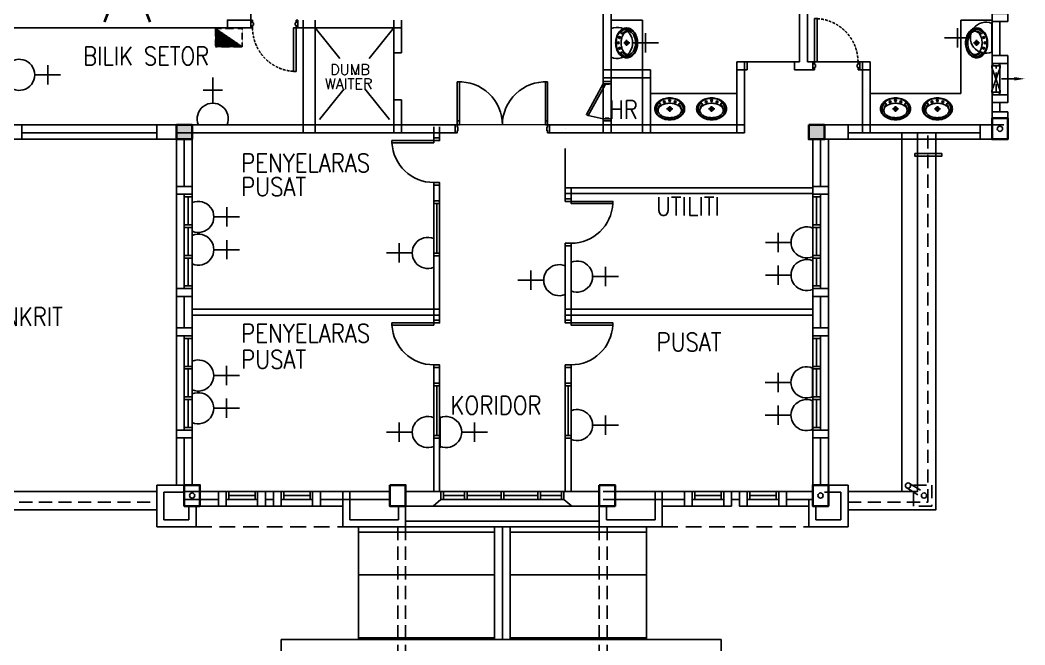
# Model space of a CAD drawing. Header units: inches. Extents: x -85907952 to 802144, y 988801 to 3125513.
# Drawn here: x 553798 to 572985, y 1018122 to 1030047 of the extents above; entities that cross this region are included whole.
import ezdxf
from ezdxf.enums import TextEntityAlignment as Align

# ---------------------------------------------------------------- set-up
doc = ezdxf.new("R2010")
doc.units = ezdxf.units.IN
doc.header["$MEASUREMENT"] = 0
for name, pattern in [('CENTER2', [1.125, 0.75, -0.125, 0.125, -0.125]), ('DASHDOT', [1, 0.5, -0.25, 0, -0.25]), ('DASHED', [0.75, 0.5, -0.25]), ('HIDDEN', [0.375, 0.25, -0.125])]:
    doc.linetypes.add(name, pattern=pattern)
for name, color, linetype, lineweight in [('COLUMN', 8, 'Continuous', 30), ('CORRIDOR', 8, 'Continuous', 20), ('t3', 8, 'Continuous', 25)]:
    doc.layers.add(name, color=color, linetype=linetype, lineweight=lineweight)
for name, color, linetype in [('DOOR', 2, 'Continuous'), ('DOWNPIPE', 8, 'Continuous'), ('DR', 9, 'Continuous'), ('E-LIGHT', 4, 'Continuous'), ('ELECT', 6, 'Continuous'), ('GRID', 8, 'CENTER2'), ('LIGHT', 4, 'Continuous'), ('LW', 2, 'Continuous'), ('LWALL', 8, 'Continuous'), ('MIRROR', 8, 'Continuous'), ('ORIGIN', 8, 'Continuous'), ('partition', 8, 'Continuous'), ('ROOF', 2, 'Continuous'), ('SAN', 8, 'Continuous'), ('stair', 8, 'Continuous'), ('TB', 8, 'Continuous'), ('ventilation', 4, 'Continuous'), ('WALL', 1, 'Continuous'), ('WIN', 9, 'Continuous')]:
    doc.layers.add(name, color=color, linetype=linetype)
doc.layers.get('E-LIGHT').off()
doc.styles.add('LAILA', font='romans.shx', dxfattribs={"width": 0.85})
doc.styles.add('VERDANA1000', font='romand.shx', dxfattribs={"height": 1000})

# ---------------------------------------------------------------- blocks, each defined once
blk = doc.blocks.new('AW30')
at = {"layer": 'WALL'}
for points in [[(-2473393, -914141), (-2473243, -914141), (-2473243, -913866), (-2473393, -913866)], [(-2472643, -914141), (-2472493, -914141), (-2472493, -913866), (-2472643, -913866)]]:
    blk.add_lwpolyline(points, close=True, dxfattribs=at)
at = {"layer": 'WIN', "color": 1}
for p, q in [((-2473243, -913866), (-2472643, -913866)), ((-2473218, -914016), (-2472643, -914016)), ((-2473193, -913941), (-2472693, -913941))]:
    blk.add_line(p, q, dxfattribs=at)
at = {"layer": 'WIN', "color": 2}
blk.add_line((-2473243, -914141), (-2472643, -914141), dxfattribs=at)
at = {"layer": 'WIN', "color": 1}
for points in [[(-2473243, -914016), (-2473193, -914016), (-2473193, -913866), (-2473243, -913866)], [(-2472693, -914016), (-2472643, -914016), (-2472643, -913866), (-2472693, -913866)]]:
    blk.add_lwpolyline(points, close=True, dxfattribs=at)
blk = doc.blocks.new('ZPO')
at = {"layer": 'ORIGIN'}
for p, q in [((-20, 20), (-20, -20)), ((-20, 20), (20, -20)), ((-20, -20), (20, 20)), ((20, -20), (20, 20))]:
    blk.add_line(p, q, dxfattribs=at)
blk = doc.blocks.new('Dp900')
at = {"layer": 'DOOR', "color": 4}
for p, q in [((35, 150), (0, 150)), ((0, 0), (35, 0)), ((35, 150), (35, 100)), ((50, 100), (35, 100)), ((50, 50), (35, 50)), ((35, 50), (35, 0)), ((50, 100), (50, 50)), ((850, 100), (850, 50)), ((865, 100), (850, 100)), ((865, 50), (850, 50)), ((900, 150), (865, 150)), ((865, 150), (865, 100)), ((865, 50), (865, 0)), ((865, 0), (900, 0))]:
    blk.add_line(p, q, dxfattribs=at)
at = {"layer": 'DOOR', "color": 1}
for p, q in [((0, 150), (0, 0)), ((0, 150), (0, 0)), ((900, 150), (900, 0)), ((900, 150), (900, 0))]:
    blk.add_line(p, q, dxfattribs=at)
at = {"layer": 'DOOR'}
blk.add_lwpolyline([(35, 150), (35, 980), (85, 980), (85, 150)], close=True, dxfattribs=at)
at = {"layer": 'DOOR', "color": 9, "linetype": 'DASHED', "ltscale": 100}
blk.add_arc((35, 150), 830, 360, 86.5464, dxfattribs=at)
blk = doc.blocks.new('W22')
at = {"layer": 'LW', "color": 2}
blk.add_line((-2456199, -908621), (-2456199, -908021), dxfattribs=at)
at = {"layer": 'WALL'}
for points in [[(-2456499, -908021), (-2456499, -907871), (-2456199, -907871), (-2456199, -908021)], [(-2456499, -908771), (-2456499, -908621), (-2456199, -908621), (-2456199, -908771)]]:
    blk.add_lwpolyline(points, close=True, dxfattribs=at)
at = {"layer": 'WIN', "linetype": 'HIDDEN', "ltscale": 600}
blk.add_line((-2456424, -908571), (-2456424, -908071), dxfattribs=at)
at = {"layer": 'WIN'}
blk.add_line((-2456499, -908571), (-2456349, -908571), dxfattribs=at)
blk.add_lwpolyline([(-2456349, -908021), (-2456349, -908621), (-2456499, -908621), (-2456499, -908021)], dxfattribs=at)
blk.add_lwpolyline([(-2456349, -908071), (-2456349, -908021), (-2456499, -908021), (-2456499, -908071)], close=True, dxfattribs=at)
blk = doc.blocks.new('dr16')
at = {"layer": 'DOOR', "color": 1}
blk.add_line((-2409712, -909071), (-2409602, -909071), dxfattribs=at)
for points in [[(-2409712, -909071), (-2409602, -909071), (-2409602, -909021), (-2409712, -909021)], [(-2410511, -909831), (-2409712, -909831), (-2409712, -909871), (-2410511, -909871)], [(-2409712, -909921), (-2409602, -909921), (-2409602, -909871), (-2409712, -909871)]]:
    blk.add_lwpolyline(points, close=True, dxfattribs=at)
at = {"layer": 'DOOR', "color": 9}
blk.add_arc((-2409712, -909871), 800, 90, 177.134, dxfattribs=at)
blk = doc.blocks.new('A$C64615766')
at = {"layer": 'CORRIDOR', "color": 2}
blk.add_line((1722, 823), (78, 823), dxfattribs=at)
at = {"layer": 'DR', "color": 3}
for p, q in [((0, 823), (0, 973)), ((1800, 823), (1800, 973))]:
    blk.add_line(p, q, dxfattribs=at)
at = {"layer": 'DR'}
for p, q in [((37, 823), (78, 823)), ((37, 1), (37, 823)), ((78, 0), (78, 823)), ((1762, 823), (1722, 823)), ((1722, 0), (1722, 823)), ((1762, 1), (1762, 823)), ((37, 748), (78, 748)), ((1762, 748), (1722, 748))]:
    blk.add_line(p, q, dxfattribs=at)
for points in [[(0, 973), (37, 973), (37, 933), (50, 933), (50, 863), (37, 863), (37, 823), (0, 823)], [(1800, 973), (1762, 973), (1762, 933), (1750, 933), (1750, 863), (1762, 863), (1762, 823), (1800, 823)]]:
    blk.add_lwpolyline(points, dxfattribs=at)
at = {"layer": 'DR', "color": 8}
for centre, start, end in [((78, 823), 267.2126, 0.0001), ((1722, 823), 179.9999, 272.7874)]:
    blk.add_arc(centre, 822, start, end, dxfattribs=at)
blk = doc.blocks.new('Ef')
at = {"layer": 'LIGHT', "color": 7}
blk.add_line((4, 348), (4, 102), dxfattribs=at)
at = {"layer": 'LIGHT'}
for p, q in [((-291, -23), (-291, 17)), ((-214, -80), (231, 74)), ((-214, 74), (231, -80)), ((309, 17), (309, -23))]:
    blk.add_line(p, q, dxfattribs=at)
for centre, start, end in [((-231, 17), 72.6318, 180), ((249, 17), 0, 107.3682), ((-231, -23), 180, 287.3682), ((249, -23), 252.6318, 0)]:
    blk.add_arc(centre, 60, start, end, dxfattribs=at)
at = {"layer": 'LIGHT', "color": 7}
blk.add_solid([(-30, 348), (37, 348), (4, 548)], dxfattribs=at)
blk = doc.blocks.new('13A SSO 300mm')
at = {"layer": 'ELECT', "color": 6}
for p, q in [((0, 414), (0, 904)), ((-184, 659), (184, 659)), ((-297, 0), (297, 0))]:
    blk.add_line(p, q, dxfattribs=at)
blk.add_arc((0, 116), 297, 336.9763, 203.0237, dxfattribs=at)

msp = doc.modelspace()

# ---------------------------------------------------------------- hatches: boundary and pattern name
at = {"layer": 'COLUMN'}
for points in [[(556783, 1028047), (557083, 1028047), (557083, 1027772), (556783, 1027772)], [(568858, 1028047), (569158, 1028047), (569158, 1027772), (568858, 1027772)]]:
    msp.add_hatch(color=256, dxfattribs=at).paths.add_polyline_path(points)
at = {"layer": 'ELECT', "linetype": 'HIDDEN'}
h = msp.add_hatch(dxfattribs=at)
h.set_pattern_fill('ANSI31', color=1)
h.set_pattern_definition([(45, (543322.18959, 988577.32019), (-0.08838834765, 0.08838834765), [])])
h.paths.add_polyline_path([(557528, 1029887), (557528, 1029539), (558038, 1029539)])

# ---------------------------------------------------------------- linework, layer by layer
at = {"layer": 'COLUMN'}
for points in [[(556783, 1028047), (557083, 1028047), (557083, 1027772), (556783, 1027772)], [(568858, 1028047), (569158, 1028047), (569158, 1027772), (568858, 1027772)], [(572658, 1028172), (572358, 1028172), (572358, 1027772), (572658, 1027772)], [(556933, 1021172), (557233, 1021172), (557233, 1020772), (556933, 1020772)], [(560858, 1021172), (561158, 1021172), (561158, 1020772), (560858, 1020772)], [(564858, 1021172), (565158, 1021172), (565158, 1020772), (564858, 1020772)], [(569233, 1021172), (568933, 1021172), (568933, 1020772), (569233, 1020772)]]:
    msp.add_lwpolyline(points, close=True, dxfattribs=at)
at = {"layer": 'DOWNPIPE', "linetype": 'HIDDEN', "ltscale": 1000}
for p, q in [((570727, 1021120), (571032, 1020929)), ((570780, 1021204), (571085, 1021014))]:
    msp.add_line(p, q, dxfattribs=at)
at = {"layer": 'DOWNPIPE'}
msp.add_lwpolyline([(570884, 1027499), (571397, 1027499), (571397, 1027449), (570884, 1027449)], close=True, dxfattribs=at)
for centre in [(572508, 1027972), (570753, 1021162), (557083, 1020972), (569083, 1020972), (571058, 1020972)]:
    msp.add_circle(centre, 50, dxfattribs=at)
at = {"layer": 'DR'}
msp.add_line((564933, 1028162), (564648, 1028224), dxfattribs=at)
for points in [[(564933, 1028832), (564968, 1028812), (564648, 1028224), (564612, 1028243)], [(564933, 1028872), (565083, 1028872), (565083, 1028832), (564933, 1028832)], [(564933, 1028162), (565083, 1028162), (565083, 1028122), (564933, 1028122)]]:
    msp.add_lwpolyline(points, close=True, dxfattribs=at)
for points in [[(564973, 1028832), (564973, 1028822), (565043, 1028822), (565043, 1028832)], [(564973, 1028162), (564973, 1028172), (565043, 1028172), (565043, 1028162)]]:
    msp.add_lwpolyline(points, dxfattribs=at)
at = {"layer": 'ELECT', "color": 7, "linetype": 'HIDDEN'}
msp.add_line((557528, 1029887), (558038, 1029539), dxfattribs=at)
msp.add_lwpolyline([(557528, 1029887), (558038, 1029887), (558038, 1029539), (557528, 1029539)], close=True, dxfattribs=at)
at = {"layer": 'GRID', "linetype": 'DASHDOT', "ltscale": 1500}
for p, q in [((560933, 1029897), (559433, 1028047)), ((559433, 1029897), (560933, 1028047)), ((564208, 1026847), (564208, 1028291))]:
    msp.add_line(p, q, dxfattribs=at)
at = {"layer": 'LW'}
for p, q in [((560933, 1029422), (560933, 1028522)), ((567683, 1029247), (568583, 1029247)), ((569833, 1029247), (568933, 1029247)), ((564933, 1028872), (564933, 1028122)), ((565083, 1028872), (565083, 1028122)), ((556783, 1026872), (556783, 1027897)), ((570633, 1027897), (570633, 1021047)), ((569233, 1026697), (569233, 1027772)), ((556783, 1026722), (556783, 1024922)), ((569233, 1026722), (569233, 1024922)), ((556783, 1024172), (556783, 1024772)), ((569233, 1024172), (569233, 1024772)), ((556783, 1022222), (556783, 1024022)), ((569233, 1022222), (569233, 1024022)), ((556783, 1021172), (556783, 1022072)), ((569233, 1021172), (569233, 1022072))]:
    msp.add_line(p, q, dxfattribs=at)
at = {"layer": 'LW', "linetype": 'HIDDEN', "ltscale": 1000}
for p, q in [((549658, 1020847), (556408, 1020847)), ((561008, 1020372), (561008, 1017347)), ((561158, 1020372), (561158, 1017347)), ((564858, 1020372), (564858, 1017347)), ((565008, 1020372), (565008, 1017347))]:
    msp.add_line(p, q, dxfattribs=at)
at = {"layer": 'LW', "linetype": 'HIDDEN', "ltscale": 1200}
for p, q in [((557158, 1020372), (559958, 1020372)), ((566058, 1020372), (568858, 1020372))]:
    msp.add_line(p, q, dxfattribs=at)
at = {"layer": 'LW'}
for points in [[(553308, 1028247), (549308, 1028247), (549308, 1020697), (556408, 1020697)], [(553308, 1027897), (549658, 1027897), (549658, 1021047), (556408, 1021047)], [(569608, 1021047), (570933, 1021047), (570933, 1027897)], [(569608, 1020697), (571283, 1020697), (571283, 1027897)]]:
    msp.add_lwpolyline(points, dxfattribs=at)
at = {"layer": 'LW', "linetype": 'HIDDEN', "ltscale": 1000}
msp.add_lwpolyline([(569608, 1020847), (571133, 1020847), (571133, 1027897)], dxfattribs=at)
msp.add_lwpolyline([(570858, 1020772), (570858, 1021172), (571208, 1021172), (571208, 1020772)], close=True, dxfattribs=at)
at = {"layer": 'LWALL'}
for p, q in [((565683, 1030047), (565083, 1030047)), ((565683, 1028647), (565683, 1030047)), ((571758, 1030047), (572358, 1030047)), ((571758, 1028647), (571758, 1030047)), ((567483, 1028647), (565833, 1028647)), ((570033, 1028647), (571758, 1028647))]:
    msp.add_line(p, q, dxfattribs=at)
at = {"layer": 'MIRROR'}
for p, q in [((563008, 1020372), (563008, 1018222)), ((560258, 1019459), (562858, 1019459)), ((563158, 1019459), (565758, 1019459)), ((560258, 1018259), (562858, 1018259)), ((563158, 1018259), (565758, 1018259))]:
    msp.add_line(p, q, dxfattribs=at)
at = {"layer": 'partition'}
for p, q in [((561698, 1028007), (561698, 1027797)), ((561808, 1027797), (561808, 1028007)), ((561808, 1028007), (561808, 1027797)), ((561698, 1027797), (561808, 1027797)), ((561698, 1026897), (561698, 1026597)), ((561808, 1026897), (561808, 1026597)), ((564208, 1026847), (568933, 1026847)), ((564208, 1026847), (564208, 1026637)), ((564318, 1026847), (564318, 1026637)), ((564208, 1026737), (568933, 1026737)), ((564318, 1026637), (564208, 1026637)), ((564318, 1025737), (564208, 1025737)), ((564208, 1025737), (564208, 1024317)), ((564318, 1025737), (564318, 1024317)), ((561698, 1025547), (561698, 1024317)), ((561808, 1025547), (561808, 1024317)), ((557083, 1024527), (561808, 1024527)), ((557083, 1024417), (561808, 1024417)), ((568933, 1024527), (564208, 1024527)), ((568933, 1024417), (564208, 1024417)), ((561698, 1024317), (561808, 1024317)), ((564318, 1024317), (564208, 1024317)), ((561698, 1023417), (561808, 1023417)), ((561698, 1023417), (561698, 1023117)), ((561808, 1023417), (561808, 1023117)), ((564208, 1023417), (564208, 1023117)), ((564318, 1023417), (564208, 1023417)), ((564318, 1023417), (564318, 1023117)), ((561698, 1022067), (561698, 1021047)), ((561808, 1022067), (561808, 1021047)), ((564208, 1022067), (564208, 1021047)), ((564318, 1022067), (564318, 1021047))]:
    msp.add_line(p, q, dxfattribs=at)
at = {"layer": 'ROOF', "linetype": 'Continuous', "ltscale": 2000}
for p, q in [((560258, 1018222), (560258, 1020372)), ((562858, 1020372), (562858, 1018222)), ((563158, 1020372), (563158, 1018222)), ((565758, 1018222), (565758, 1020372)), ((560258, 1020272), (562858, 1020272)), ((563158, 1020272), (565758, 1020272))]:
    msp.add_line(p, q, dxfattribs=at)
at = {"layer": 'ROOF'}
for p, q in [((558783, 1018222), (567183, 1018222)), ((558783, 1018222), (558783, 1009822)), ((567183, 1009822), (567183, 1018222))]:
    msp.add_line(p, q, dxfattribs=at)
at = {"layer": 'SAN'}
for p, q in [((565245, 1029740), (565245, 1029689)), ((572197, 1029740), (572197, 1029689)), ((565196, 1029612), (565246, 1029612)), ((565220, 1029637), (565220, 1029586)), ((565221, 1029715), (565271, 1029715)), ((565245, 1029534), (565245, 1029483)), ((565325, 1029612), (565438, 1029612)), ((565380, 1029671), (565380, 1029553)), ((572116, 1029612), (572004, 1029612)), ((572062, 1029671), (572062, 1029553)), ((572221, 1029715), (572171, 1029715)), ((572246, 1029612), (572196, 1029612)), ((572197, 1029534), (572197, 1029483)), ((572222, 1029637), (572222, 1029586)), ((565221, 1029509), (565271, 1029509)), ((572221, 1029509), (572171, 1029509)), ((566074, 1028488), (566125, 1028488)), ((566099, 1028512), (566099, 1028462)), ((566177, 1028513), (566228, 1028513)), ((566202, 1028537), (566202, 1028487)), ((566202, 1028407), (566202, 1028295)), ((566280, 1028488), (566331, 1028488)), ((566305, 1028512), (566305, 1028462)), ((566874, 1028488), (566925, 1028488)), ((566899, 1028512), (566899, 1028462)), ((566977, 1028513), (567028, 1028513)), ((567002, 1028537), (567002, 1028487)), ((567002, 1028407), (567002, 1028295)), ((567080, 1028488), (567131, 1028488)), ((567105, 1028512), (567105, 1028462)), ((570437, 1028488), (570385, 1028488)), ((570411, 1028512), (570411, 1028462)), ((570540, 1028513), (570488, 1028513)), ((570514, 1028537), (570514, 1028487)), ((570514, 1028407), (570514, 1028295)), ((570643, 1028488), (570591, 1028488)), ((570617, 1028512), (570617, 1028462)), ((571237, 1028488), (571185, 1028488)), ((571211, 1028512), (571211, 1028462)), ((571340, 1028513), (571288, 1028513)), ((571314, 1028537), (571314, 1028487)), ((571314, 1028407), (571314, 1028295)), ((571443, 1028488), (571391, 1028488)), ((571417, 1028512), (571417, 1028462)), ((566143, 1028353), (566261, 1028353)), ((566943, 1028353), (567061, 1028353)), ((570573, 1028353), (570456, 1028353)), ((571373, 1028353), (571256, 1028353))]:
    msp.add_line(p, q, dxfattribs=at)
for points in [[(565380, 1029897, -0.128734), (565456, 1029877, -0.10631), (565528, 1029813, -0.084902), (565573, 1029724, -0.074193), (565590, 1029612, -0.074193), (565573, 1029499, -0.084902), (565528, 1029410, -0.10631), (565456, 1029347, -0.128734), (565380, 1029327, -0.128734), (565303, 1029347, -0.10631), (565231, 1029410, -0.084902), (565186, 1029499, -0.074193), (565170, 1029612, -0.074193), (565186, 1029724, -0.084902), (565231, 1029813, -0.10631), (565303, 1029877, -0.128734)], [(565380, 1029882, -0.128734), (565453, 1029863, -0.10631), (565521, 1029803, -0.084902), (565563, 1029719, -0.074193), (565579, 1029612, -0.074193), (565563, 1029505, -0.084902), (565521, 1029420, -0.10631), (565453, 1029360, -0.128734), (565380, 1029341, -0.128734), (565307, 1029360, -0.10631), (565239, 1029420, -0.084902), (565196, 1029505, -0.074193), (565180, 1029612, -0.074193), (565196, 1029719, -0.084902), (565239, 1029803, -0.10631), (565307, 1029863, -0.128734)], [(565411, 1029834, -0.148706), (565460, 1029819, -0.107099), (565509, 1029769, -0.07588), (565538, 1029701, -0.062731), (565549, 1029612, -0.062731), (565538, 1029523, -0.07588), (565509, 1029454, -0.107099), (565460, 1029404, -0.148706), (565411, 1029389, -0.148706), (565363, 1029404, -0.107099), (565314, 1029454, -0.07588), (565285, 1029523, -0.062731), (565274, 1029612, -0.062731), (565285, 1029701, -0.07588), (565314, 1029769, -0.107099), (565363, 1029819, -0.148706)], [(572062, 1029897, 0.128734), (571985, 1029877, 0.10631), (571913, 1029813, 0.084902), (571869, 1029724, 0.074193), (571852, 1029612, 0.074193), (571869, 1029499, 0.084902), (571913, 1029410, 0.10631), (571985, 1029347, 0.128734), (572062, 1029327, 0.128734), (572139, 1029347, 0.10631), (572210, 1029410, 0.084902), (572255, 1029499, 0.074193), (572272, 1029612, 0.074193), (572255, 1029724, 0.084902), (572210, 1029813, 0.10631), (572139, 1029877, 0.128734)], [(572062, 1029882, 0.128734), (571989, 1029863, 0.10631), (571921, 1029803, 0.084902), (571878, 1029719, 0.074193), (571862, 1029612, 0.074193), (571878, 1029505, 0.084902), (571921, 1029420, 0.10631), (571989, 1029360, 0.128734), (572062, 1029341, 0.128734), (572135, 1029360, 0.10631), (572203, 1029420, 0.084902), (572245, 1029505, 0.074193), (572261, 1029612, 0.074193), (572245, 1029719, 0.084902), (572203, 1029803, 0.10631), (572135, 1029863, 0.128734)], [(572030, 1029834, 0.148706), (571981, 1029819, 0.107099), (571933, 1029769, 0.07588), (571904, 1029701, 0.062731), (571893, 1029612, 0.062731), (571904, 1029523, 0.07588), (571933, 1029454, 0.107099), (571981, 1029404, 0.148706), (572030, 1029389, 0.148706), (572079, 1029404, 0.107099), (572127, 1029454, 0.07588), (572156, 1029523, 0.062731), (572168, 1029612, 0.062731), (572156, 1029701, 0.07588), (572127, 1029769, 0.107099), (572079, 1029819, 0.148706)], [(565917, 1028353, 0.128734), (565938, 1028276, 0.10631), (566001, 1028205, 0.084902), (566090, 1028160, 0.074193), (566202, 1028143, 0.074193), (566315, 1028160, 0.084902), (566404, 1028205, 0.10631), (566467, 1028276, 0.128734), (566487, 1028353, 0.128734), (566467, 1028430, 0.10631), (566404, 1028502, 0.084902), (566315, 1028546, 0.074193), (566202, 1028563, 0.074193), (566090, 1028546, 0.084902), (566001, 1028502, 0.10631), (565938, 1028430, 0.128734)], [(565932, 1028353, 0.128734), (565951, 1028280, 0.10631), (566011, 1028212, 0.084902), (566096, 1028170, 0.074193), (566202, 1028154, 0.074193), (566309, 1028170, 0.084902), (566394, 1028212, 0.10631), (566454, 1028280, 0.128734), (566473, 1028353, 0.128734), (566454, 1028426, 0.10631), (566394, 1028494, 0.084902), (566309, 1028537, 0.074193), (566202, 1028553, 0.074193), (566096, 1028537, 0.084902), (566011, 1028494, 0.10631), (565951, 1028426, 0.128734)], [(565980, 1028322, 0.148706), (565995, 1028273, 0.107099), (566045, 1028224, 0.07588), (566114, 1028195, 0.062731), (566202, 1028184, 0.062731), (566291, 1028195, 0.07588), (566360, 1028224, 0.107099), (566410, 1028273, 0.148706), (566425, 1028322, 0.148706), (566410, 1028370, 0.107099), (566360, 1028419, 0.07588), (566291, 1028448, 0.062731), (566202, 1028459, 0.062731), (566114, 1028448, 0.07588), (566045, 1028419, 0.107099), (565995, 1028370, 0.148706)], [(566717, 1028353, 0.128734), (566738, 1028276, 0.10631), (566801, 1028205, 0.084902), (566890, 1028160, 0.074193), (567002, 1028143, 0.074193), (567115, 1028160, 0.084902), (567204, 1028205, 0.10631), (567267, 1028276, 0.128734), (567287, 1028353, 0.128734), (567267, 1028430, 0.10631), (567204, 1028502, 0.084902), (567115, 1028546, 0.074193), (567002, 1028563, 0.074193), (566890, 1028546, 0.084902), (566801, 1028502, 0.10631), (566738, 1028430, 0.128734)], [(566732, 1028353, 0.128734), (566751, 1028280, 0.10631), (566811, 1028212, 0.084902), (566896, 1028170, 0.074193), (567002, 1028154, 0.074193), (567109, 1028170, 0.084902), (567194, 1028212, 0.10631), (567254, 1028280, 0.128734), (567273, 1028353, 0.128734), (567254, 1028426, 0.10631), (567194, 1028494, 0.084902), (567109, 1028537, 0.074193), (567002, 1028553, 0.074193), (566896, 1028537, 0.084902), (566811, 1028494, 0.10631), (566751, 1028426, 0.128734)], [(566780, 1028322, 0.148706), (566795, 1028273, 0.107099), (566845, 1028224, 0.07588), (566914, 1028195, 0.062731), (567002, 1028184, 0.062731), (567091, 1028195, 0.07588), (567160, 1028224, 0.107099), (567210, 1028273, 0.148706), (567225, 1028322, 0.148706), (567210, 1028370, 0.107099), (567160, 1028419, 0.07588), (567091, 1028448, 0.062731), (567002, 1028459, 0.062731), (566914, 1028448, 0.07588), (566845, 1028419, 0.107099), (566795, 1028370, 0.148706)], [(570799, 1028353, -0.128734), (570779, 1028276, -0.10631), (570715, 1028205, -0.084902), (570626, 1028160, -0.074193), (570514, 1028143, -0.074193), (570401, 1028160, -0.084902), (570312, 1028205, -0.10631), (570249, 1028276, -0.128734), (570229, 1028353, -0.128734), (570249, 1028430, -0.10631), (570312, 1028502, -0.084902), (570401, 1028546, -0.074193), (570514, 1028563, -0.074193), (570626, 1028546, -0.084902), (570715, 1028502, -0.10631), (570779, 1028430, -0.128734)], [(570785, 1028353, -0.128734), (570766, 1028280, -0.10631), (570705, 1028212, -0.084902), (570621, 1028170, -0.074193), (570514, 1028154, -0.074193), (570407, 1028170, -0.084902), (570323, 1028212, -0.10631), (570262, 1028280, -0.128734), (570243, 1028353, -0.128734), (570262, 1028426, -0.10631), (570323, 1028494, -0.084902), (570407, 1028537, -0.074193), (570514, 1028553, -0.074193), (570621, 1028537, -0.084902), (570705, 1028494, -0.10631), (570766, 1028426, -0.128734)], [(570736, 1028322, -0.148706), (570722, 1028273, -0.107099), (570671, 1028224, -0.07588), (570603, 1028195, -0.062731), (570514, 1028184, -0.062731), (570425, 1028195, -0.07588), (570357, 1028224, -0.107099), (570306, 1028273, -0.148706), (570291, 1028322, -0.148706), (570306, 1028370, -0.107099), (570357, 1028419, -0.07588), (570425, 1028448, -0.062731), (570514, 1028459, -0.062731), (570603, 1028448, -0.07588), (570671, 1028419, -0.107099), (570722, 1028370, -0.148706)], [(571599, 1028353, -0.128734), (571579, 1028276, -0.10631), (571515, 1028205, -0.084902), (571426, 1028160, -0.074193), (571314, 1028143, -0.074193), (571201, 1028160, -0.084902), (571112, 1028205, -0.10631), (571049, 1028276, -0.128734), (571029, 1028353, -0.128734), (571049, 1028430, -0.10631), (571112, 1028502, -0.084902), (571201, 1028546, -0.074193), (571314, 1028563, -0.074193), (571426, 1028546, -0.084902), (571515, 1028502, -0.10631), (571579, 1028430, -0.128734)], [(571585, 1028353, -0.128734), (571566, 1028280, -0.10631), (571505, 1028212, -0.084902), (571421, 1028170, -0.074193), (571314, 1028154, -0.074193), (571207, 1028170, -0.084902), (571123, 1028212, -0.10631), (571062, 1028280, -0.128734), (571043, 1028353, -0.128734), (571062, 1028426, -0.10631), (571123, 1028494, -0.084902), (571207, 1028537, -0.074193), (571314, 1028553, -0.074193), (571421, 1028537, -0.084902), (571505, 1028494, -0.10631), (571566, 1028426, -0.128734)], [(571536, 1028322, -0.148706), (571522, 1028273, -0.107099), (571471, 1028224, -0.07588), (571403, 1028195, -0.062731), (571314, 1028184, -0.062731), (571225, 1028195, -0.07588), (571157, 1028224, -0.107099), (571106, 1028273, -0.148706), (571091, 1028322, -0.148706), (571106, 1028370, -0.107099), (571157, 1028419, -0.07588), (571225, 1028448, -0.062731), (571314, 1028459, -0.062731), (571403, 1028448, -0.07588), (571471, 1028419, -0.107099), (571522, 1028370, -0.148706)]]:
    msp.add_lwpolyline(points, format="xyb", close=True, dxfattribs=at)
for centre, radius in [((565245, 1029715), 17.5), ((572197, 1029715), 17.5), ((565220, 1029612), 17.5), ((565380, 1029612), 35), ((565380, 1029612), 22.5), ((572062, 1029612), 35), ((572062, 1029612), 22.5), ((572222, 1029612), 17.5), ((565245, 1029509), 17.5), ((572197, 1029509), 17.5), ((566099, 1028488), 17.5), ((566202, 1028353), 35), ((566202, 1028513), 17.5), ((566305, 1028488), 17.5), ((566899, 1028488), 17.5), ((567002, 1028353), 35), ((567002, 1028513), 17.5), ((567105, 1028488), 17.5), ((570411, 1028488), 17.5), ((570514, 1028353), 35), ((570514, 1028513), 17.5), ((570617, 1028488), 17.5), ((571211, 1028488), 17.5), ((571314, 1028353), 35), ((571314, 1028513), 17.5), ((571417, 1028488), 17.5), ((566202, 1028353), 22.5), ((567002, 1028353), 22.5), ((570514, 1028353), 22.5), ((571314, 1028353), 22.5)]:
    msp.add_circle(centre, radius, dxfattribs=at)
for centre, radius, start, end in [((565286, 1029804), 17.5, 134.137, 328.3974), ((565369, 1029751), 115, 34.0878, 145.6157), ((565386, 1029718), 115, 86.3908, 137.7916), ((572072, 1029751), 115, 34.3843, 145.9122), ((572056, 1029718), 115, 42.2084, 93.6092), ((572155, 1029804), 17.5, 211.6026, 45.863), ((565286, 1029419), 17.5, 31.6026, 225.863), ((565369, 1029472), 115, 214.3843, 325.9122), ((565386, 1029505), 115, 222.2084, 273.6092), ((572072, 1029472), 115, 214.0878, 325.6157), ((572056, 1029505), 115, 266.3908, 317.7916), ((572155, 1029419), 17.5, 314.137, 148.3974), ((566063, 1028364), 115, 124.3843, 235.9122), ((566096, 1028347), 115, 132.2084, 183.6092), ((566010, 1028447), 17.5, 301.6026, 135.863), ((566395, 1028447), 17.5, 44.137, 238.3974), ((566309, 1028347), 115, 356.3908, 47.7916), ((566342, 1028364), 115, 304.0878, 55.6157), ((566863, 1028364), 115, 124.3843, 235.9122), ((566896, 1028347), 115, 132.2084, 183.6092), ((566810, 1028447), 17.5, 301.6026, 135.863), ((567195, 1028447), 17.5, 44.137, 238.3974), ((567109, 1028347), 115, 356.3908, 47.7916), ((567142, 1028364), 115, 304.0878, 55.6157), ((570374, 1028364), 115, 124.3843, 235.9122), ((570408, 1028347), 115, 132.2084, 183.6092), ((570322, 1028447), 17.5, 301.6026, 135.863), ((570706, 1028447), 17.5, 44.137, 238.3974), ((570620, 1028347), 115, 356.3908, 47.7916), ((570654, 1028364), 115, 304.0878, 55.6157), ((571174, 1028364), 115, 124.3843, 235.9122), ((571208, 1028347), 115, 132.2084, 183.6092), ((571122, 1028447), 17.5, 301.6026, 135.863), ((571506, 1028447), 17.5, 44.137, 238.3974), ((571420, 1028347), 115, 356.3908, 47.7916), ((571454, 1028364), 115, 304.0878, 55.6157)]:
    msp.add_arc(centre, radius, start, end, dxfattribs=at)
at = {"layer": 'stair', "const_width": 50}
for points in [[(555409, 1031297), (555664, 1030672), (555409, 1030009)], [(556280, 1031297), (556025, 1030672), (556280, 1030009)]]:
    msp.add_lwpolyline(points, dxfattribs=at)
at = {"layer": 'ventilation'}
msp.add_lwpolyline([(557756, 1029888), (557756, 1030046), (558204, 1030046), (558204, 1032896), (562115, 1032896), (562115, 1033044), (557083, 1033044), (557083, 1039547), (555083, 1039547), (555083, 1040861), (559083, 1040861), (559083, 1048917), (562953, 1048917), (562953, 1048017), (566932, 1048017), (566932, 1051454)], dxfattribs=at)
at = {"layer": 'WALL'}
for p, q in [((564933, 1033047), (564933, 1028872)), ((565083, 1033047), (565083, 1028872)), ((568683, 1029247), (568683, 1033047)), ((568833, 1029247), (568833, 1033047)), ((572358, 1029222), (572358, 1030172)), ((558203, 1029897), (558203, 1030047)), ((559103, 1029897), (559103, 1030047)), ((559203, 1027897), (559203, 1030047)), ((559433, 1027897), (559433, 1030047)), ((560933, 1029422), (560933, 1030047)), ((561083, 1029422), (561083, 1030047)), ((572508, 1029372), (572508, 1030022)), ((558203, 1029897), (553433, 1029897)), ((561083, 1029897), (559103, 1029897)), ((561083, 1029422), (560933, 1029422)), ((567483, 1027897), (567483, 1029247)), ((567683, 1029247), (567483, 1029247)), ((567633, 1027897), (567633, 1029247)), ((567683, 1029247), (567683, 1029097)), ((568583, 1029247), (568683, 1029247)), ((568583, 1029097), (568583, 1029247)), ((568833, 1029247), (568933, 1029247)), ((568933, 1029097), (568933, 1029247)), ((569833, 1029247), (569833, 1029097)), ((569833, 1029247), (570033, 1029247)), ((569883, 1027897), (569883, 1029247)), ((570033, 1027897), (570033, 1029247)), ((564933, 1029097), (565833, 1029097)), ((565683, 1029097), (565683, 1027897)), ((565833, 1029097), (565833, 1027897)), ((567683, 1029097), (567483, 1029097)), ((568583, 1029097), (568933, 1029097)), ((569833, 1029097), (570033, 1029097)), ((564933, 1028947), (565833, 1028947)), ((564933, 1028872), (565083, 1028872)), ((564933, 1028872), (565083, 1028872)), ((572358, 1028047), (572358, 1028622)), ((560933, 1027897), (560933, 1028522)), ((561083, 1028522), (560933, 1028522)), ((561083, 1027897), (561083, 1028522)), ((572508, 1028297), (572508, 1028472)), ((572358, 1028297), (572658, 1028297)), ((572658, 1028172), (572658, 1028297)), ((553658, 1028047), (561083, 1028047)), ((553833, 1027772), (553833, 1028047)), ((556408, 1027772), (556408, 1028047)), ((562108, 1028047), (561083, 1028047)), ((564933, 1028047), (563908, 1028047)), ((564933, 1028122), (565083, 1028122)), ((564933, 1028122), (565083, 1028122)), ((564933, 1028122), (564933, 1027897)), ((564933, 1028047), (567633, 1028047)), ((564933, 1027897), (564933, 1028047)), ((565083, 1028122), (565083, 1027897)), ((565083, 1027897), (565083, 1028047)), ((569158, 1028047), (572583, 1028047)), ((569608, 1027772), (569608, 1028047)), ((569608, 1027772), (569608, 1028047)), ((572133, 1027772), (572133, 1028047)), ((553833, 1027897), (556408, 1027897)), ((556783, 1027897), (561083, 1027897)), ((557083, 1027922), (557083, 1027772)), ((561083, 1027897), (562108, 1027897)), ((564933, 1027897), (563908, 1027897)), ((564933, 1027897), (567633, 1027897)), ((569158, 1027922), (569158, 1027772)), ((569608, 1027897), (572133, 1027897)), ((570933, 1021172), (570933, 1027897)), ((553833, 1027772), (553308, 1027772)), ((556408, 1027772), (556933, 1027772)), ((556933, 1026872), (556933, 1027772)), ((557083, 1026872), (557083, 1027772)), ((568933, 1026722), (568933, 1027772)), ((569083, 1026872), (569083, 1027772)), ((569608, 1027772), (569083, 1027772)), ((569608, 1027772), (569083, 1027772)), ((572183, 1027772), (572583, 1027772)), ((572183, 1027772), (572658, 1027772)), ((561698, 1026897), (561808, 1026897)), ((556933, 1024172), (556933, 1024772)), ((557083, 1024022), (557083, 1024922)), ((568933, 1024022), (568933, 1024922)), ((569083, 1024172), (569083, 1024772)), ((556933, 1022072), (556933, 1021172)), ((557083, 1022072), (557083, 1021172)), ((568933, 1022222), (568933, 1021172)), ((569083, 1022072), (569083, 1021172)), ((556408, 1020372), (556408, 1021172)), ((556408, 1021172), (556933, 1021172)), ((569608, 1021172), (569083, 1021172)), ((569608, 1020372), (569608, 1021172)), ((549658, 1021047), (556408, 1021047)), ((556543, 1020507), (556543, 1021037)), ((556543, 1021037), (556933, 1021037)), ((557733, 1021047), (556933, 1021047)), ((557583, 1020897), (556933, 1020897)), ((558783, 1021047), (558333, 1021047)), ((558483, 1020897), (558633, 1020897)), ((559383, 1021047), (560858, 1021047)), ((560858, 1020897), (559533, 1020897)), ((559958, 1020372), (559958, 1021047)), ((560093, 1020507), (560093, 1021047)), ((561158, 1021047), (561833, 1021047)), ((561683, 1020772), (561833, 1020897)), ((561833, 1021047), (561833, 1020897)), ((564183, 1021047), (564858, 1021047)), ((564183, 1021047), (564183, 1020897)), ((564333, 1020772), (564183, 1020897)), ((566483, 1021047), (564933, 1021047)), ((566483, 1020897), (564933, 1020897)), ((565923, 1020507), (565923, 1021047)), ((566058, 1020372), (566058, 1021047)), ((567233, 1021047), (567683, 1021047)), ((567383, 1020897), (567533, 1020897)), ((568933, 1021047), (568433, 1021047)), ((568933, 1020897), (568433, 1020897)), ((568858, 1020372), (568858, 1020897)), ((569473, 1021037), (569158, 1021037)), ((569473, 1020507), (569473, 1021037)), ((570858, 1021047), (569608, 1021047)), ((557023, 1020507), (557023, 1020777)), ((557158, 1020372), (557158, 1020772)), ((561023, 1020507), (561023, 1020777)), ((561158, 1020372), (561158, 1020772)), ((561158, 1020772), (561683, 1020772)), ((564858, 1020772), (564333, 1020772)), ((564858, 1020372), (564858, 1020772)), ((564993, 1020507), (564993, 1020777)), ((568993, 1020507), (568993, 1020777)), ((556408, 1020372), (557158, 1020372)), ((556543, 1020507), (557023, 1020507)), ((559958, 1020372), (561158, 1020372)), ((560093, 1020507), (561023, 1020507)), ((566058, 1020372), (564858, 1020372)), ((565923, 1020507), (564993, 1020507)), ((569608, 1020372), (568858, 1020372)), ((569473, 1020507), (568993, 1020507))]:
    msp.add_line(p, q, dxfattribs=at)
for points in [[(557083, 1026872), (557083, 1026722), (556783, 1026722), (556783, 1026872)], [(568933, 1026872), (568933, 1026722), (569233, 1026722), (569233, 1026872)], [(557083, 1024922), (557083, 1024772), (556783, 1024772), (556783, 1024922)], [(568933, 1024922), (568933, 1024772), (569233, 1024772), (569233, 1024922)], [(557083, 1024022), (557083, 1024172), (556783, 1024172), (556783, 1024022)], [(568933, 1024022), (568933, 1024172), (569233, 1024172), (569233, 1024022)], [(557083, 1022072), (557083, 1022222), (556783, 1022222), (556783, 1022072)], [(568933, 1022072), (568933, 1022222), (569233, 1022222), (569233, 1022072)]]:
    msp.add_lwpolyline(points, close=True, dxfattribs=at)
at = {"layer": 'WIN'}
for p, q in [((557083, 1027772), (557083, 1028047)), ((569158, 1027772), (569158, 1028047)), ((553833, 1027772), (556408, 1027772)), ((569608, 1027772), (572358, 1027772)), ((556933, 1024947), (556933, 1026697)), ((557008, 1026672), (557008, 1026138)), ((557083, 1024922), (557083, 1026722)), ((568933, 1024922), (568933, 1026722)), ((569008, 1026672), (569008, 1026138)), ((569083, 1024947), (569083, 1026697)), ((561698, 1025547), (561698, 1026597)), ((561753, 1026547), (561753, 1025597)), ((561808, 1026597), (561808, 1025547)), ((557008, 1026088), (557008, 1025555)), ((569008, 1026088), (569008, 1025555)), ((557008, 1025505), (557008, 1024972)), ((569008, 1025505), (569008, 1024972)), ((556933, 1023997), (556933, 1022247)), ((557008, 1023438), (557008, 1023972)), ((557083, 1024022), (557083, 1022222)), ((568933, 1024022), (568933, 1022222)), ((569008, 1023438), (569008, 1023972)), ((569083, 1023997), (569083, 1022247)), ((557008, 1022855), (557008, 1023388)), ((569008, 1022855), (569008, 1023388)), ((561698, 1022067), (561698, 1023117)), ((561753, 1023067), (561753, 1022117)), ((561808, 1023117), (561808, 1022067)), ((564208, 1023117), (564208, 1022067)), ((564263, 1023067), (564263, 1022117)), ((564318, 1022067), (564318, 1023117)), ((557008, 1022272), (557008, 1022805)), ((569008, 1022272), (569008, 1022805)), ((564183, 1021047), (561833, 1021047)), ((564183, 1020897), (561833, 1020897)), ((562283, 1020972), (561883, 1020972)), ((562333, 1020972), (562983, 1020972)), ((563033, 1020972), (563683, 1020972)), ((563733, 1020972), (564133, 1020972)), ((557158, 1020772), (559958, 1020772)), ((561683, 1020772), (564333, 1020772)), ((566483, 1020772), (566058, 1020772)), ((568433, 1020772), (568858, 1020772)), ((561158, 1020482), (564858, 1020482)), ((561158, 1020372), (564858, 1020372))]:
    msp.add_line(p, q, dxfattribs=at)
for points in [[(556933, 1026722), (556933, 1026672), (557083, 1026672), (557083, 1026722)], [(569083, 1026722), (569083, 1026672), (568933, 1026672), (568933, 1026722)], [(561698, 1026547), (561808, 1026547), (561808, 1026597), (561698, 1026597)], [(556933, 1026138), (556933, 1026088), (557083, 1026088), (557083, 1026138)], [(569083, 1026138), (569083, 1026088), (568933, 1026088), (568933, 1026138)], [(556933, 1025555), (556933, 1025505), (557083, 1025505), (557083, 1025555)], [(561698, 1025547), (561808, 1025547), (561808, 1025597), (561698, 1025597)], [(569083, 1025555), (569083, 1025505), (568933, 1025505), (568933, 1025555)], [(556933, 1024972), (556933, 1024922), (557083, 1024922), (557083, 1024972)], [(569083, 1024972), (569083, 1024922), (568933, 1024922), (568933, 1024972)], [(556933, 1023972), (556933, 1024022), (557083, 1024022), (557083, 1023972)], [(569083, 1023972), (569083, 1024022), (568933, 1024022), (568933, 1023972)], [(556933, 1023388), (556933, 1023438), (557083, 1023438), (557083, 1023388)], [(569083, 1023388), (569083, 1023438), (568933, 1023438), (568933, 1023388)], [(561698, 1023067), (561808, 1023067), (561808, 1023117), (561698, 1023117)], [(564318, 1023067), (564208, 1023067), (564208, 1023117), (564318, 1023117)], [(556933, 1022805), (556933, 1022855), (557083, 1022855), (557083, 1022805)], [(569083, 1022805), (569083, 1022855), (568933, 1022855), (568933, 1022805)], [(556933, 1022222), (556933, 1022272), (557083, 1022272), (557083, 1022222)], [(569083, 1022222), (569083, 1022272), (568933, 1022272), (568933, 1022222)], [(561698, 1022067), (561808, 1022067), (561808, 1022117), (561698, 1022117)], [(564318, 1022067), (564208, 1022067), (564208, 1022117), (564318, 1022117)], [(561883, 1020897), (561833, 1020897), (561833, 1021047), (561883, 1021047)], [(562333, 1020897), (562283, 1020897), (562283, 1021047), (562333, 1021047)], [(563033, 1020897), (562983, 1020897), (562983, 1021047), (563033, 1021047)], [(563683, 1020897), (563733, 1020897), (563733, 1021047), (563683, 1021047)], [(564183, 1020897), (564133, 1020897), (564133, 1021047), (564183, 1021047)]]:
    msp.add_lwpolyline(points, close=True, dxfattribs=at)

# ---------------------------------------------------------------- block references
at = {"layer": 'DOOR', "rotation": 180}
for name, p in [('Dp900', (559103, 1030047)), ('dr16', (-1845394, 116716)), ('dr16', (-1845394, 114396))]:
    msp.add_blockref(name, p, dxfattribs=at)
at = {"layer": 'DOOR'}
msp.add_blockref('Dp900', (568933, 1029097), dxfattribs=at)
at = {"layer": 'DOOR', "ltscale": 2000, "xscale": -1, "rotation": 180}
msp.add_blockref('A$C64615766', (562108, 1028869), dxfattribs=at)
at = {"layer": 'DOOR', "xscale": -1, "rotation": 180}
for p in [(2971410, 117876), (2971410, 114396)]:
    msp.add_blockref('dr16', p, dxfattribs=at)
at = {"layer": 'E-LIGHT', "rotation": 270}
msp.add_blockref('Ef', (572436, 1028930), dxfattribs=at)
at = {"layer": 'SAN', "extrusion": (0, 0, -1), "zscale": -1, "rotation": 270}
msp.add_blockref('ZPO', (-565380, 1029612), dxfattribs=at)
at = {"layer": 'SAN', "rotation": 270}
msp.add_blockref('ZPO', (572062, 1029612), dxfattribs=at)
at = {"layer": 'SAN'}
for p in [(566202, 1028353), (567002, 1028353)]:
    msp.add_blockref('ZPO', p, dxfattribs=at)
at = {"layer": 'SAN', "extrusion": (0, 0, -1), "zscale": -1}
for p in [(-570514, 1028353), (-571314, 1028353)]:
    msp.add_blockref('ZPO', p, dxfattribs=at)
at = {"layer": 'TB', "color": 6, "linetype": 'Continuous'}
for p, rotation in [((565082, 1029611), 270), ((572356, 1029710), 90), ((553666, 1029002), 270), ((557085, 1026290), 270), ((568933, 1025804), 90), ((557085, 1025665), 270), ((561698, 1025603), 90), ((568933, 1025180), 90), ((564209, 1025083), 90), ((564318, 1025152), 270), ((557083, 1023263), 270), ((568931, 1023132), 90), ((557083, 1022639), 270), ((568931, 1022507), 90), ((564318, 1022317), 270), ((561698, 1022183), 90), ((561817, 1022183), 270)]:
    msp.add_blockref('13A SSO 300mm', p, dxfattribs=dict(at, rotation=rotation))
msp.add_blockref('13A SSO 300mm', (557477, 1028048), dxfattribs=at)
at = {"layer": 'WIN', "xscale": -1, "rotation": 180}
msp.add_blockref('W22', (3028857, 122151), dxfattribs=at)
at = {"layer": 'WIN'}
for name, p in [('W22', (3028857, 1937242)), ('AW30', (3030977, 1934913)), ('AW30', (3032027, 1934913))]:
    msp.add_blockref(name, p, dxfattribs=at)
at = {"layer": 'WIN', "xscale": -1}
for p in [(-1906010, 1934913), (-1904960, 1934913)]:
    msp.add_blockref('AW30', p, dxfattribs=at)

# ---------------------------------------------------------------- texts
at = {"layer": 't3', "style": 'LAILA', "width": 0.85}
for s, p in [('BILIK SETOR', (555000, 1029536)), ('PENYELARAS', (558022, 1027497)), ('PUSAT', (558022, 1027040)), ('UTILITI', (565946, 1026665)), ('BUMBUNG KONKRIT', (550788, 1024562)), ('PENYELARAS', (558022, 1024244)), ('PUSAT', (565953, 1024077)), ('PUSAT', (558022, 1023746)), ('KORIDOR', (562019, 1022871))]:
    msp.add_text(s, height=350, dxfattribs=at).set_placement(p, align=Align.TOP_LEFT)
at = {"layer": 't3', "style": 'VERDANA1000'}
for s, p in [('DUMB', (559722, 1029204)), ('WAITER', (559618, 1028930))]:
    msp.add_text(s, height=200, dxfattribs=at).set_placement(p, align=Align.TOP_LEFT)
at = {"layer": 't3', "style": 'LAILA', "width": 0.85}
msp.add_text('HR', height=350, dxfattribs=at).set_placement((565046, 1028162))

doc.saveas('drawing.dxf')
